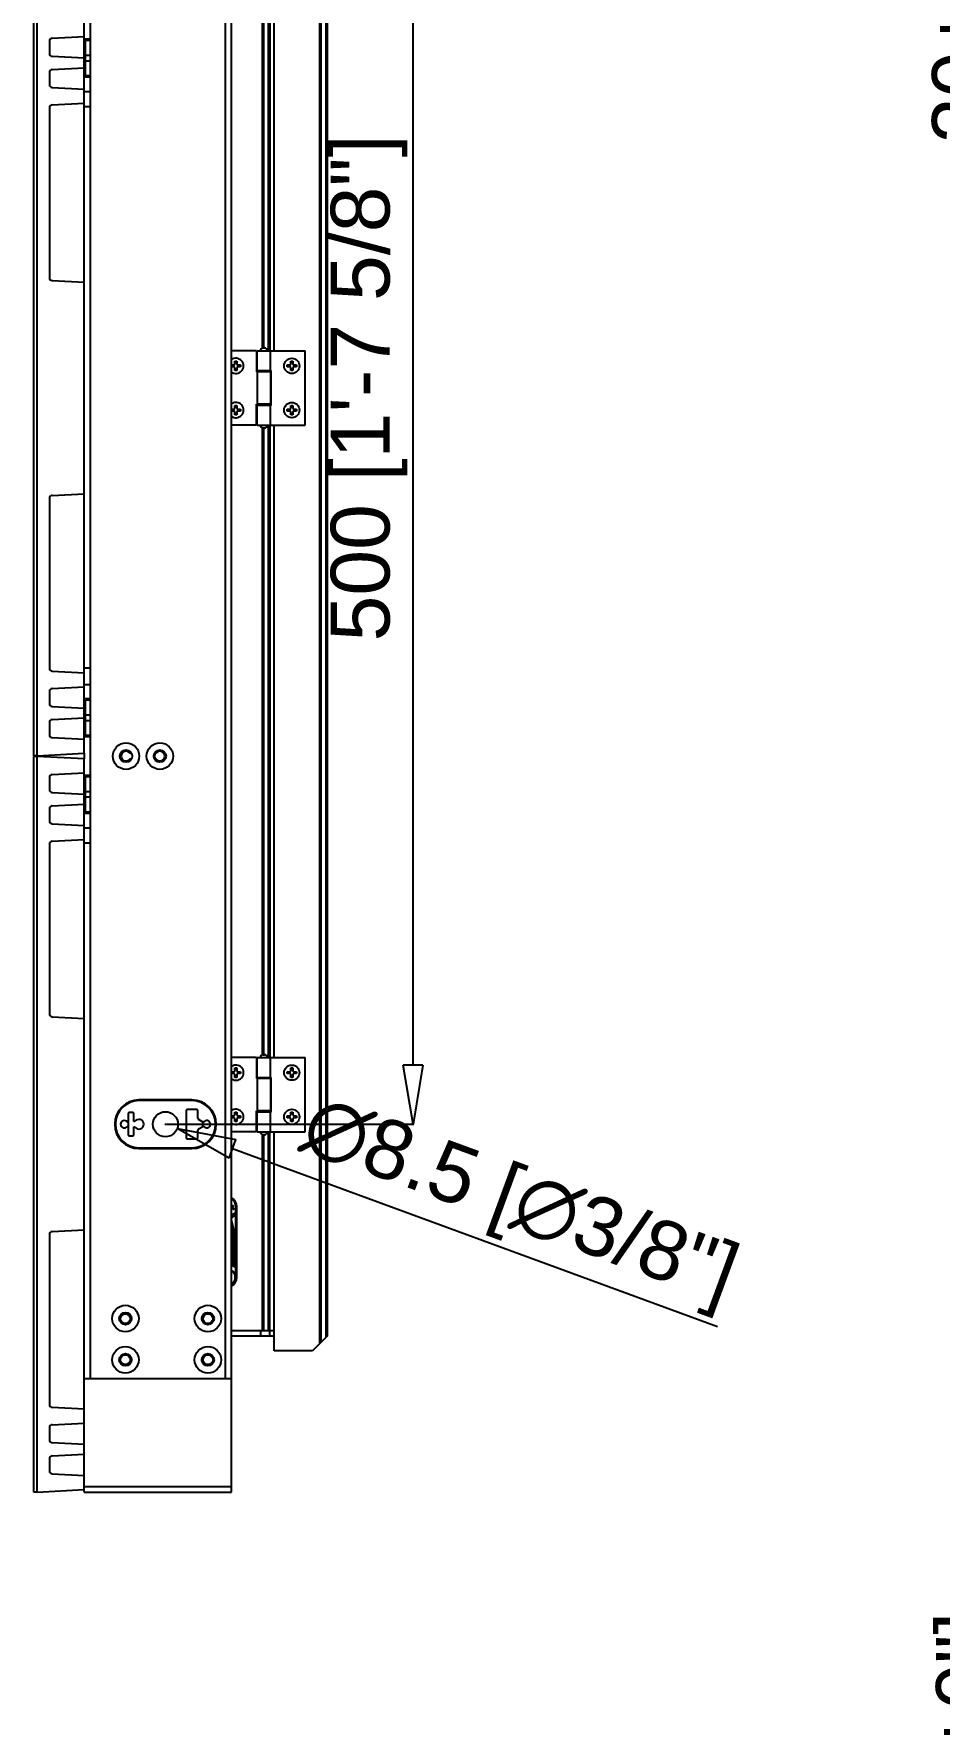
# Model space of a CAD drawing. Header units: millimetres. Extents: x -3132 to 28633, y 682 to 5849.
# Drawn here: x 2924 to 3232, y 1747 to 2322 of the extents above; entities that cross this region are included whole.
import ezdxf

# ---------------------------------------------------------------- set-up
doc = ezdxf.new("R2010")
doc.units = ezdxf.units.MM
doc.styles.get("Standard").update_dxf_attribs({"font": 'arial.ttf'})
doc.dimstyles.new('ISO_25-10', dxfattribs={"dimtxt": 20, "dimasz": 20, "dimexe": 0.3, "dimexo": 0.3, "dimgap": 2, "dimtad": 1, "dimrnd": 0.0001, "dimdsep": 46, "dimtxsty": 'Standard', "dimblk": 'CLOSEDBLANK', "dimcen": 0.1, "dimclrd": 256, "dimclre": 256, "dimclrt": 256, "dimadec": 0, "dimazin": 2, "dimtm": 1e-09, "dimtfac": 1, "dimtofl": 0, "dimtmove": 0, "dimatfit": 3, "dimldrblk": 'CLOSEDBLANK', "dimfxl": 1, "dimtolj": 1, "dimarcsym": 0})

# ---------------------------------------------------------------- blocks, each defined once
blk = doc.blocks.new('_ClosedBlank')
at = {"color": 0, "linetype": 'ByBlock', "lineweight": -2}
for p, q in [((-1, 0.167), (0, 0)), ((-1, 0.167), (-1, -0.167)), ((0, 0), (-1, -0.167))]:
    blk.add_line(p, q, dxfattribs=at)
blk = doc.blocks.new('*D200')
at = {"lineweight": -2, "transparency": 16777216}
for p, q in [((3257.12, 2596.26), (3257.12, 2616.26)), ((3279.85, 2576.26), (3256.82, 2576.26)), ((3309.85, 2546.26), (3256.82, 2546.26)), ((3257.12, 2526.26), (3257.12, 2283.86))]:
    blk.add_line(p, q, dxfattribs=at)
at = {"layer": 'Defpoints', "color": 0, "transparency": 16777216}
for p in [(3280.15, 2576.26), (3257.12, 2546.26), (3310.15, 2546.26)]:
    blk.add_point(p, dxfattribs=at)
at = {"lineweight": -2, "transparency": 16777216, "xscale": 20, "yscale": 20, "zscale": 20}
for p, rotation in [((3257.12, 2576.26), 270), ((3257.12, 2546.26), 90)]:
    blk.add_blockref('_ClosedBlank', p, dxfattribs=dict(at, rotation=rotation))
at = {"transparency": 16777216, "insert": (3242.18, 2395.06), "char_height": 20, "attachment_point": 5, "rotation": 90}
blk.add_mtext('\\A1;30±0.2 [1 1/8"±0"]', dxfattribs=at)
blk = doc.blocks.new('*D203')
at = {"lineweight": -2, "transparency": 16777216}
for p, q in [((3258.49, 1876.26), (3258.49, 1896.26)), ((3309.85, 1856.26), (3258.19, 1856.26)), ((3279.85, 1826.26), (3258.19, 1826.26)), ((3258.49, 1806.26), (3258.49, 1563.86))]:
    blk.add_line(p, q, dxfattribs=at)
at = {"layer": 'Defpoints', "color": 0, "transparency": 16777216}
for p in [(3310.15, 1856.26), (3258.49, 1826.26), (3280.15, 1826.26)]:
    blk.add_point(p, dxfattribs=at)
at = {"lineweight": -2, "transparency": 16777216, "xscale": 20, "yscale": 20, "zscale": 20}
for p, rotation in [((3258.49, 1856.26), 270), ((3258.49, 1826.26), 90)]:
    blk.add_blockref('_ClosedBlank', p, dxfattribs=dict(at, rotation=rotation))
at = {"transparency": 16777216, "insert": (3243.54, 1675.06), "char_height": 20, "attachment_point": 5, "rotation": 90}
blk.add_mtext('\\A1;30±0.2 [1 1/8"±0"]', dxfattribs=at)
blk = doc.blocks.new('*D206')
at = {"lineweight": -2, "transparency": 16777216}
for p, q in [((2969.16, 2451.26), (3053.24, 2451.26)), ((3052.94, 1971.26), (3052.94, 2431.26)), ((2969.16, 1951.26), (3053.24, 1951.26))]:
    blk.add_line(p, q, dxfattribs=at)
at = {"layer": 'Defpoints', "color": 0, "transparency": 16777216}
for p in [(2968.86, 2451.26), (3052.94, 2451.26), (2968.86, 1951.26)]:
    blk.add_point(p, dxfattribs=at)
at = {"lineweight": -2, "transparency": 16777216, "xscale": 20, "yscale": 20, "zscale": 20}
for p, rotation in [((3052.94, 2451.26), 90), ((3052.94, 1951.26), 270)]:
    blk.add_blockref('_ClosedBlank', p, dxfattribs=dict(at, rotation=rotation))
at = {"transparency": 16777216, "insert": (3037.99, 2201.26), "char_height": 20, "attachment_point": 5, "rotation": 90}
blk.add_mtext('\\A1;500 [1\'-7 5/8"]', dxfattribs=at)
blk = doc.blocks.new('*D213')
at = {"lineweight": -2, "transparency": 16777216}
for p, q in [((2968.76, 1951.26), (2968.96, 1951.26)), ((2968.86, 1951.16), (2968.86, 1951.36)), ((3156.28, 1882.43), (2991.62, 1942.9))]:
    blk.add_line(p, q, dxfattribs=at)
at = {"layer": 'Defpoints', "color": 0, "transparency": 16777216}
for p in [(2964.87, 1952.72), (2972.85, 1949.79)]:
    blk.add_point(p, dxfattribs=at)
at = {"lineweight": -2, "transparency": 16777216, "xscale": 20, "yscale": 20, "zscale": 20, "rotation": 159.835203819498}
blk.add_blockref('_ClosedBlank', (2972.85, 1949.79), dxfattribs=at)
at = {"transparency": 16777216, "insert": (3088.56, 1923.44), "char_height": 20, "attachment_point": 5, "rotation": 339.8352}
blk.add_mtext('\\A1;∅8.5 [∅3/8"]', dxfattribs=at)

msp = doc.modelspace()

# ---------------------------------------------------------------- linework, layer by layer
at = {"linetype": 'Continuous'}
for p, q in [((2991.259, 1826.259), (2991.259, 2576.259)), ((2943.259, 2537.759), (2943.259, 1864.759)), ((2989.259, 1864.759), (2989.259, 2537.759)), ((3021.259, 1876.759), (3021.259, 2528.759)), ((3021.759, 1877.259), (3021.759, 2528.259)), ((3023.333, 2526.685), (3023.333, 1878.832)), ((3023.759, 2526.259), (3023.759, 1879.259)), ((3001.759, 2214.859), (3001.759, 2427.659)), ((3002.259, 2214.859), (3002.259, 2427.659)), ((3003.759, 2428.659), (3003.759, 2213.859)), ((3004.259, 2428.659), (3004.259, 2213.859)), ((3005.759, 2213.859), (3005.759, 2428.659)), ((2924.159, 2076.359), (2924.159, 2326.159)), ((2925.259, 2076.359), (2925.259, 2326.159)), ((2941.259, 2077.197), (2941.259, 2325.32)), ((2929.459, 2318.99), (2929.459, 2314.888)), ((2930.407, 2319.988), (2941.259, 2320.557)), ((2943.259, 2319.715), (2941.259, 2319.715)), ((2941.359, 2318.959), (2941.659, 2319.259)), ((2941.359, 2314.259), (2941.359, 2318.959)), ((2941.659, 2314.259), (2941.659, 2319.259)), ((2943.259, 2319.259), (2941.659, 2319.259)), ((2930.407, 2313.889), (2941.259, 2313.32)), ((2941.359, 2314.259), (2943.259, 2314.259)), ((2941.359, 2307.559), (2941.359, 2312.259)), ((2943.259, 2312.259), (2941.359, 2312.259)), ((2941.409, 2312.259), (2941.409, 2314.259)), ((2941.659, 2307.259), (2941.659, 2312.259)), ((2941.709, 2312.259), (2941.709, 2314.259)), ((2929.459, 2308.388), (2929.459, 2304.286)), ((2930.407, 2309.387), (2941.259, 2309.956)), ((2943.259, 2306.802), (2941.259, 2306.802)), ((2941.359, 2307.559), (2941.659, 2307.259)), ((2943.259, 2307.259), (2941.659, 2307.259)), ((2930.407, 2303.287), (2941.259, 2302.719)), ((2943.259, 2301.801), (2941.259, 2301.801)), ((2929.459, 2296.388), (2929.459, 2238.719)), ((2930.407, 2297.387), (2941.259, 2297.956)), ((2943.259, 2296.717), (2941.259, 2296.717)), ((2930.407, 2237.72), (2941.259, 2237.152)), ((2999.759, 2213.859), (2991.259, 2213.859)), ((2999.759, 2213.859), (2999.759, 2206.759)), ((3000.009, 2207.159), (3000.009, 2213.859)), ((3000.009, 2213.859), (3016.259, 2213.859)), ((3002.059, 2214.859), (3002.459, 2214.859)), ((3004.509, 2207.159), (3004.509, 2213.859)), ((3016.259, 2188.659), (3016.259, 2213.859)), ((2991.259, 2209.079), (2992.139, 2209.079)), ((2992.139, 2208.439), (2991.259, 2208.439)), ((2991.636, 2208.439), (2991.636, 2209.079)), ((2992.439, 2209.379), (2992.439, 2210.359)), ((2992.439, 2210.359), (2993.079, 2210.359)), ((2992.439, 2209.883), (2993.079, 2209.883)), ((2992.439, 2207.159), (2992.439, 2208.139)), ((2993.079, 2207.635), (2992.439, 2207.635)), ((2993.079, 2207.159), (2992.439, 2207.159)), ((2993.079, 2210.359), (2993.079, 2209.379)), ((2993.079, 2208.139), (2993.079, 2207.159)), ((2993.379, 2209.079), (2994.359, 2209.079)), ((2994.359, 2208.439), (2993.379, 2208.439)), ((2993.883, 2209.079), (2993.883, 2208.439)), ((2994.359, 2209.079), (2994.359, 2208.439)), ((3004.509, 2206.759), (2999.759, 2206.759)), ((3000.009, 2207.159), (3004.759, 2207.159)), ((3000.009, 2206.759), (3000.009, 2195.759)), ((3001.059, 2207.159), (3001.059, 2206.759)), ((3003.459, 2207.159), (3003.459, 2206.759)), ((3003.759, 2207.159), (3003.759, 2206.759)), ((3004.259, 2207.159), (3004.259, 2206.759)), ((3004.509, 2206.759), (3004.509, 2195.759)), ((3004.759, 2195.359), (3004.759, 2207.159)), ((3010.159, 2209.079), (3011.139, 2209.079)), ((3010.159, 2208.439), (3010.159, 2209.079)), ((3011.139, 2208.439), (3010.159, 2208.439)), ((3010.636, 2208.439), (3010.636, 2209.079)), ((3011.439, 2210.359), (3012.079, 2210.359)), ((3011.439, 2209.379), (3011.439, 2210.359)), ((3011.439, 2209.883), (3012.079, 2209.883)), ((3011.439, 2207.159), (3011.439, 2208.139)), ((3012.079, 2207.635), (3011.439, 2207.635)), ((3012.079, 2207.159), (3011.439, 2207.159)), ((3012.079, 2210.359), (3012.079, 2209.379)), ((3012.079, 2208.139), (3012.079, 2207.159)), ((3012.379, 2209.079), (3013.359, 2209.079)), ((3013.359, 2208.439), (3012.379, 2208.439)), ((3012.883, 2209.079), (3012.883, 2208.439)), ((3013.359, 2209.079), (3013.359, 2208.439)), ((2992.439, 2195.359), (2993.079, 2195.359)), ((2992.439, 2194.379), (2992.439, 2195.359)), ((2993.079, 2195.359), (2993.079, 2194.379)), ((3004.509, 2195.759), (2999.759, 2195.759)), ((2999.759, 2188.659), (2999.759, 2195.759)), ((3004.759, 2195.359), (3000.009, 2195.359)), ((3000.009, 2188.659), (3000.009, 2195.359)), ((3001.059, 2195.759), (3001.059, 2195.359)), ((3003.459, 2195.759), (3003.459, 2195.359)), ((3003.759, 2195.759), (3003.759, 2195.359)), ((3004.259, 2195.759), (3004.259, 2195.359)), ((3004.509, 2188.659), (3004.509, 2195.359)), ((3011.439, 2195.359), (3012.079, 2195.359)), ((3011.439, 2194.379), (3011.439, 2195.359)), ((3012.079, 2195.359), (3012.079, 2194.379)), ((2991.259, 2194.079), (2992.139, 2194.079)), ((2992.139, 2193.439), (2991.259, 2193.439)), ((2991.636, 2193.439), (2991.636, 2194.079)), ((2992.439, 2194.883), (2993.079, 2194.883)), ((2992.439, 2192.159), (2992.439, 2193.139)), ((2993.079, 2192.635), (2992.439, 2192.635)), ((2993.079, 2192.159), (2992.439, 2192.159)), ((2993.079, 2193.139), (2993.079, 2192.159)), ((2993.379, 2194.079), (2994.359, 2194.079)), ((2994.359, 2193.439), (2993.379, 2193.439)), ((2993.883, 2194.079), (2993.883, 2193.439)), ((2994.359, 2194.079), (2994.359, 2193.439)), ((3010.159, 2194.079), (3011.139, 2194.079)), ((3010.159, 2193.439), (3010.159, 2194.079)), ((3011.139, 2193.439), (3010.159, 2193.439)), ((3010.636, 2193.439), (3010.636, 2194.079)), ((3011.439, 2194.883), (3012.079, 2194.883)), ((3011.439, 2192.159), (3011.439, 2193.139)), ((3012.079, 2192.635), (3011.439, 2192.635)), ((3012.079, 2192.159), (3011.439, 2192.159)), ((3012.079, 2193.139), (3012.079, 2192.159)), ((3012.379, 2194.079), (3013.359, 2194.079)), ((3013.359, 2193.439), (3012.379, 2193.439)), ((3012.883, 2194.079), (3012.883, 2193.439)), ((3013.359, 2194.079), (3013.359, 2193.439)), ((2999.759, 2188.659), (2991.259, 2188.659)), ((3000.009, 2188.659), (3016.259, 2188.659)), ((3001.759, 1974.859), (3001.759, 2187.659)), ((3002.459, 2187.659), (3002.059, 2187.659)), ((3002.259, 1974.859), (3002.259, 2187.659)), ((3003.759, 2188.659), (3003.759, 1973.859)), ((3004.259, 2188.659), (3004.259, 1973.859)), ((3005.759, 1973.859), (3005.759, 2188.659)), ((2929.459, 2163.801), (2929.459, 2106.13)), ((2930.407, 2164.8), (2941.259, 2165.369)), ((2930.407, 2105.131), (2941.259, 2104.562)), ((2943.259, 2106.06), (2941.259, 2106.06)), ((2929.459, 2098.232), (2929.459, 2094.13)), ((2930.407, 2099.23), (2941.259, 2099.799)), ((2943.259, 2100.458), (2941.259, 2100.458)), ((2930.407, 2093.131), (2941.259, 2092.562)), ((2943.259, 2095.715), (2941.259, 2095.715)), ((2941.359, 2094.959), (2941.659, 2095.259)), ((2941.359, 2090.259), (2941.359, 2094.959)), ((2943.259, 2095.259), (2941.659, 2095.259)), ((2941.659, 2090.259), (2941.659, 2095.259)), ((2929.459, 2087.63), (2929.459, 2083.528)), ((2930.407, 2088.629), (2941.259, 2089.197)), ((2941.359, 2090.259), (2943.259, 2090.259)), ((2943.259, 2088.259), (2941.359, 2088.259)), ((2941.359, 2083.559), (2941.359, 2088.259)), ((2941.409, 2088.259), (2941.409, 2090.259)), ((2941.659, 2083.259), (2941.659, 2088.259)), ((2941.709, 2088.259), (2941.709, 2090.259)), ((2930.407, 2082.529), (2941.259, 2081.961)), ((2943.259, 2082.802), (2941.259, 2082.802)), ((2941.359, 2083.559), (2941.659, 2083.259)), ((2943.259, 2083.259), (2941.659, 2083.259)), ((2925.259, 2076.359), (2924.159, 2076.359)), ((2925.259, 2076.159), (2924.159, 2076.159)), ((2924.159, 1826.359), (2924.159, 2076.159)), ((2925.259, 2076.359), (2941.259, 2077.197)), ((2941.259, 2075.32), (2925.259, 2076.159)), ((2925.259, 1826.359), (2925.259, 2076.159)), ((2941.259, 2077.197), (2941.259, 2075.32)), ((2941.259, 1826.259), (2941.259, 2075.32)), ((2956.888, 2077.084), (2957.237, 2077.285)), ((2957.237, 2075.232), (2956.888, 2075.434)), ((2965.181, 2077.285), (2965.53, 2077.084)), ((2965.53, 2075.434), (2965.181, 2075.232)), ((2929.459, 2068.99), (2929.459, 2064.888)), ((2930.407, 2069.988), (2941.259, 2070.557)), ((2943.259, 2069.715), (2941.259, 2069.715)), ((2941.359, 2068.959), (2941.659, 2069.259)), ((2941.359, 2064.259), (2941.359, 2068.959)), ((2943.259, 2069.259), (2941.659, 2069.259)), ((2941.659, 2064.259), (2941.659, 2069.259)), ((2930.407, 2063.889), (2941.259, 2063.32)), ((2941.359, 2064.259), (2943.259, 2064.259)), ((2941.409, 2062.259), (2941.409, 2064.259)), ((2941.709, 2062.259), (2941.709, 2064.259)), ((2929.459, 2058.388), (2929.459, 2054.286)), ((2930.407, 2059.387), (2941.259, 2059.956)), ((2943.259, 2062.259), (2941.359, 2062.259)), ((2941.359, 2057.559), (2941.359, 2062.259)), ((2941.359, 2057.559), (2941.659, 2057.259)), ((2941.659, 2057.259), (2941.659, 2062.259)), ((2943.259, 2057.259), (2941.659, 2057.259)), ((2930.407, 2053.287), (2941.259, 2052.719)), ((2943.259, 2056.802), (2941.259, 2056.802)), ((2943.259, 2051.801), (2941.259, 2051.801)), ((2929.459, 2046.388), (2929.459, 1988.719)), ((2930.407, 2047.387), (2941.259, 2047.956)), ((2943.259, 2046.717), (2941.259, 2046.717)), ((2930.407, 1987.72), (2941.259, 1987.152)), ((2999.759, 1973.859), (2991.259, 1973.859)), ((2999.759, 1973.859), (2999.759, 1966.759)), ((3000.009, 1973.859), (3016.259, 1973.859)), ((3000.009, 1967.159), (3000.009, 1973.859)), ((3002.059, 1974.859), (3002.459, 1974.859)), ((3004.509, 1967.159), (3004.509, 1973.859)), ((3016.259, 1948.659), (3016.259, 1973.859)), ((2991.259, 1969.079), (2992.139, 1969.079)), ((2992.139, 1968.439), (2991.259, 1968.439)), ((2991.636, 1968.439), (2991.636, 1969.079)), ((2992.439, 1970.359), (2993.079, 1970.359)), ((2992.439, 1969.379), (2992.439, 1970.359)), ((2992.439, 1969.883), (2993.079, 1969.883)), ((2992.439, 1967.159), (2992.439, 1968.139)), ((2993.079, 1967.635), (2992.439, 1967.635)), ((2993.079, 1967.159), (2992.439, 1967.159)), ((2993.079, 1970.359), (2993.079, 1969.379)), ((2993.079, 1968.139), (2993.079, 1967.159)), ((2993.379, 1969.079), (2994.359, 1969.079)), ((2994.359, 1968.439), (2993.379, 1968.439)), ((2993.883, 1969.079), (2993.883, 1968.439)), ((2994.359, 1969.079), (2994.359, 1968.439)), ((3004.509, 1966.759), (2999.759, 1966.759)), ((3000.009, 1967.159), (3004.759, 1967.159)), ((3000.009, 1966.759), (3000.009, 1955.759)), ((3001.059, 1967.159), (3001.059, 1966.759)), ((3003.459, 1967.159), (3003.459, 1966.759)), ((3003.759, 1967.159), (3003.759, 1966.759)), ((3004.259, 1967.159), (3004.259, 1966.759)), ((3004.509, 1966.759), (3004.509, 1955.759)), ((3004.759, 1955.359), (3004.759, 1967.159)), ((3010.159, 1969.079), (3011.139, 1969.079)), ((3010.159, 1968.439), (3010.159, 1969.079)), ((3011.139, 1968.439), (3010.159, 1968.439)), ((3010.636, 1968.439), (3010.636, 1969.079)), ((3011.439, 1970.359), (3012.079, 1970.359)), ((3011.439, 1969.379), (3011.439, 1970.359)), ((3011.439, 1969.883), (3012.079, 1969.883)), ((3011.439, 1967.159), (3011.439, 1968.139)), ((3012.079, 1967.635), (3011.439, 1967.635)), ((3012.079, 1967.159), (3011.439, 1967.159)), ((3012.079, 1970.359), (3012.079, 1969.379)), ((3012.079, 1968.139), (3012.079, 1967.159)), ((3012.379, 1969.079), (3013.359, 1969.079)), ((3013.359, 1968.439), (3012.379, 1968.439)), ((3012.883, 1969.079), (3012.883, 1968.439)), ((3013.359, 1969.079), (3013.359, 1968.439)), ((2956.159, 1954.759), (2956.159, 1952.009)), ((2957.659, 1955.259), (2956.659, 1955.259)), ((2958.159, 1952.129), (2958.159, 1954.759)), ((2977.859, 1959.509), (2959.859, 1959.509)), ((2977.859, 1959.259), (2959.859, 1959.259)), ((2975.859, 1955.759), (2975.859, 1946.759)), ((2979.359, 1956.259), (2976.359, 1956.259)), ((2979.859, 1953.28), (2979.859, 1955.759)), ((2991.259, 1954.079), (2992.139, 1954.079)), ((2991.636, 1953.439), (2991.636, 1954.079)), ((2992.439, 1955.359), (2993.079, 1955.359)), ((2992.439, 1954.379), (2992.439, 1955.359)), ((2992.439, 1954.883), (2993.079, 1954.883)), ((2993.079, 1955.359), (2993.079, 1954.379)), ((2993.379, 1954.079), (2994.359, 1954.079)), ((2993.883, 1954.079), (2993.883, 1953.439)), ((2994.359, 1954.079), (2994.359, 1953.439)), ((3004.509, 1955.759), (2999.759, 1955.759)), ((2999.759, 1948.659), (2999.759, 1955.759)), ((3004.759, 1955.359), (3000.009, 1955.359)), ((3000.009, 1948.659), (3000.009, 1955.359)), ((3001.059, 1955.759), (3001.059, 1955.359)), ((3003.459, 1955.759), (3003.459, 1955.359)), ((3003.759, 1955.759), (3003.759, 1955.359)), ((3004.259, 1955.759), (3004.259, 1955.359)), ((3004.509, 1948.659), (3004.509, 1955.359)), ((3010.159, 1954.079), (3011.139, 1954.079)), ((3010.159, 1953.439), (3010.159, 1954.079)), ((3010.636, 1953.439), (3010.636, 1954.079)), ((3011.439, 1955.359), (3012.079, 1955.359)), ((3011.439, 1954.379), (3011.439, 1955.359)), ((3011.439, 1954.883), (3012.079, 1954.883)), ((3012.079, 1955.359), (3012.079, 1954.379)), ((3012.379, 1954.079), (3013.359, 1954.079)), ((3012.883, 1954.079), (3012.883, 1953.439)), ((3013.359, 1954.079), (3013.359, 1953.439)), ((2956.159, 1952.009), (2955.859, 1952.009)), ((2955.859, 1950.509), (2956.159, 1950.509)), ((2956.159, 1950.509), (2956.159, 1947.759)), ((2958.457, 1952.129), (2958.159, 1952.129)), ((2958.159, 1950.389), (2958.457, 1950.389)), ((2958.159, 1947.759), (2958.159, 1950.389)), ((2979.859, 1946.759), (2979.859, 1949.238)), ((2981.777, 1951.884), (2980.109, 1952.847)), ((2980.109, 1949.671), (2981.777, 1950.634)), ((2992.139, 1953.439), (2991.259, 1953.439)), ((2999.759, 1948.659), (2991.259, 1948.659)), ((2992.439, 1952.159), (2992.439, 1953.139)), ((2993.079, 1952.635), (2992.439, 1952.635)), ((2993.079, 1952.159), (2992.439, 1952.159)), ((2993.079, 1953.139), (2993.079, 1952.159)), ((2994.359, 1953.439), (2993.379, 1953.439)), ((3000.009, 1948.659), (3016.259, 1948.659)), ((3003.759, 1948.659), (3003.759, 1881.259)), ((3004.259, 1879.259), (3004.259, 1948.659)), ((3005.759, 1874.259), (3005.759, 1948.659)), ((3011.139, 1953.439), (3010.159, 1953.439)), ((3011.439, 1952.159), (3011.439, 1953.139)), ((3012.079, 1952.635), (3011.439, 1952.635)), ((3012.079, 1952.159), (3011.439, 1952.159)), ((3012.079, 1953.139), (3012.079, 1952.159)), ((3013.359, 1953.439), (3012.379, 1953.439)), ((2956.659, 1947.259), (2957.659, 1947.259)), ((2959.859, 1943.259), (2977.859, 1943.259)), ((2959.859, 1943.009), (2977.859, 1943.009)), ((2976.359, 1946.259), (2979.359, 1946.259)), ((3001.759, 1881.259), (3001.759, 1947.659)), ((3002.459, 1947.659), (3002.059, 1947.659)), ((3002.259, 1881.259), (3002.259, 1947.659)), ((2992.784, 1921.182), (2991.307, 1920.329)), ((2991.307, 1920.329), (2991.629, 1919.772)), ((2991.833, 1923.603), (2991.313, 1923.079)), ((2991.313, 1922.824), (2991.468, 1922.971)), ((2992.878, 1921.019), (2991.401, 1920.167)), ((2991.468, 1922.971), (2991.899, 1922.309)), ((2991.535, 1919.934), (2992.891, 1920.717)), ((2991.623, 1923.124), (2991.956, 1923.446)), ((2992.168, 1922.309), (2991.623, 1923.124)), ((2991.629, 1919.772), (2992.802, 1920.448)), ((2991.833, 1923.603), (2991.906, 1923.603)), ((2992.168, 1922.309), (2991.899, 1922.309)), ((2991.956, 1923.446), (2991.906, 1923.603)), ((2993.059, 1923.259), (2992.784, 1923.259)), ((2992.784, 1921.182), (2992.784, 1923.259)), ((2992.784, 1921.182), (2992.984, 1921.182)), ((2992.878, 1921.019), (2992.784, 1921.182)), ((2993.002, 1920.448), (2992.802, 1920.448)), ((2992.802, 1903.215), (2992.802, 1920.448)), ((2992.878, 1921.019), (2992.891, 1920.717)), ((2992.984, 1923.259), (2992.984, 1921.182)), ((2992.997, 1920.88), (2992.984, 1921.182)), ((2993.001, 1920.599), (2993.002, 1903.215)), ((2993.059, 1899.259), (2993.059, 1923.259)), ((2929.459, 1913.801), (2929.459, 1856.13)), ((2930.407, 1914.8), (2941.259, 1915.369)), ((2991.578, 1904.435), (2992.212, 1904.323)), ((2992.451, 1903.565), (2991.996, 1903.11)), ((2991.996, 1903.11), (2992.784, 1902.321)), ((2992.129, 1903.243), (2992.917, 1902.454)), ((2992.93, 1902.821), (2992.318, 1903.432)), ((2992.802, 1903.215), (2992.451, 1903.565)), ((2992.784, 1902.321), (2992.917, 1902.454)), ((2992.984, 1902.321), (2992.784, 1902.321)), ((2992.784, 1899.259), (2992.784, 1902.321)), ((2992.802, 1903.215), (2993.002, 1903.215)), ((2992.802, 1903.215), (2992.868, 1903.013)), ((2992.868, 1903.013), (2992.9, 1902.915)), ((2992.93, 1902.821), (2992.917, 1902.454)), ((2992.984, 1902.321), (2992.997, 1902.688)), ((2992.984, 1902.321), (2992.984, 1899.259)), ((2993.002, 1903.215), (2993.001, 1902.994)), ((2992.784, 1899.259), (2993.059, 1899.259)), ((2991.259, 1881.259), (3005.759, 1881.259)), ((3005.759, 1879.259), (2991.259, 1879.259)), ((3001.259, 1879.259), (3001.259, 1881.259)), ((3023.759, 1879.259), (3018.759, 1874.259)), ((3018.759, 1874.259), (3005.759, 1874.259)), ((2991.259, 1864.759), (2941.259, 1864.759)), ((2930.407, 1855.131), (2941.259, 1854.562)), ((2929.459, 1848.232), (2929.459, 1844.13)), ((2930.407, 1849.23), (2941.259, 1849.799)), ((2930.407, 1843.131), (2941.259, 1842.562)), ((2930.407, 1838.629), (2941.259, 1839.197)), ((2929.459, 1837.63), (2929.459, 1833.528)), ((2930.407, 1832.529), (2941.259, 1831.961)), ((2941.259, 1828.259), (2991.259, 1828.259)), ((2925.259, 1826.359), (2924.159, 1826.359)), ((2925.259, 1826.359), (2941.259, 1827.197)), ((2941.259, 1826.259), (2991.259, 1826.259))]:
    msp.add_line(p, q, dxfattribs=at)
for points in [[(2992.891, 1920.717), (2992.878, 1920.676), (2992.858, 1920.615), (2992.833, 1920.538), (2992.802, 1920.448)], [(2992.984, 1921.182), (2992.971, 1921.117), (2992.934, 1921.06), (2992.878, 1921.019)], [(2992.891, 1920.717), (2992.947, 1920.758), (2992.984, 1920.814), (2992.997, 1920.88)], [(2992.997, 1920.88), (2992.999, 1920.82), (2993, 1920.726), (2993.001, 1920.599)], [(2992.9, 1902.915), (2992.922, 1902.845), (2992.93, 1902.821)], [(2992.917, 1902.454), (2992.953, 1902.416), (2992.976, 1902.37), (2992.984, 1902.321)], [(2992.997, 1902.688), (2992.989, 1902.737), (2992.966, 1902.782), (2992.93, 1902.821)], [(2993.001, 1902.994), (2993, 1902.825), (2992.999, 1902.765), (2992.998, 1902.719), (2992.997, 1902.688)]]:
    msp.add_lwpolyline(points, dxfattribs=at)
for centre, radius in [((3011.759, 2208.759), 2.6), ((3011.759, 2193.759), 2.6), ((2955.459, 2076.259), 4.5), ((2966.959, 2076.259), 4.5), ((2955.459, 2076.259), 2.1), ((2966.959, 2076.259), 2.1), ((3011.759, 1968.759), 2.6), ((2968.859, 1951.259), 4.25), ((3011.759, 1953.759), 2.6), ((2955.259, 1885.259), 4.5), ((2955.259, 1885.259), 2.1), ((2955.259, 1885.259), 1.65), ((2983.259, 1885.259), 4.5), ((2983.259, 1885.259), 2.1), ((2983.259, 1885.259), 1.65), ((2955.259, 1871.259), 4.5), ((2955.259, 1871.259), 2.1), ((2983.259, 1871.259), 4.5), ((2983.259, 1871.259), 2.1), ((2955.259, 1871.259), 1.65), ((2983.259, 1871.259), 1.65)]:
    msp.add_circle(centre, radius, dxfattribs=at)
for centre, radius, start, end in [((2930.459, 2318.99), 1, 93, 180), ((2930.459, 2314.888), 1, 180, 267), ((2930.459, 2308.388), 1, 93, 180), ((2930.459, 2304.286), 1, 180, 267), ((2930.459, 2296.388), 1, 93, 180), ((2930.459, 2238.719), 1, 180, 267), ((3002.059, 2213.859), 1, 90, 180), ((3002.459, 2213.859), 1, 0, 90), ((2992.759, 2208.759), 2.6, 234.734341, 125.266651), ((2992.139, 2209.379), 0.3, 270, 0), ((2992.139, 2208.139), 0.3, 0, 90), ((2993.379, 2209.379), 0.3, 180, 270), ((2993.379, 2208.139), 0.3, 90, 180), ((3011.139, 2209.379), 0.3, 270, 0), ((3011.139, 2208.139), 0.3, 0, 90), ((3012.379, 2209.379), 0.3, 180, 270), ((3012.379, 2208.139), 0.3, 90, 180), ((2992.759, 2193.759), 2.6, 234.734341, 125.266651), ((2992.139, 2194.379), 0.3, 270, 0), ((2992.139, 2193.139), 0.3, 0, 90), ((2993.379, 2194.379), 0.3, 180, 270), ((2993.379, 2193.139), 0.3, 90, 180), ((3011.139, 2194.379), 0.3, 270, 0), ((3011.139, 2193.139), 0.3, 0, 90), ((3012.379, 2194.379), 0.3, 180, 270), ((3012.379, 2193.139), 0.3, 90, 180), ((3002.059, 2188.659), 1, 180, 270), ((3002.459, 2188.659), 1, 270, 0), ((2930.459, 2163.801), 1, 93, 180), ((2930.459, 2106.13), 1, 180, 267), ((2930.459, 2098.232), 1, 93, 180), ((2930.459, 2094.13), 1, 180, 267), ((2930.459, 2087.63), 1, 93, 180), ((2930.459, 2083.528), 1, 180, 267), ((2955.459, 2076.259), 1.65, 30, 330), ((2967.259, 2076.259), 2.1, 154.201563, 205.522294), ((2966.959, 2076.259), 1.65, 210, 150), ((2930.459, 2068.99), 1, 93, 180), ((2930.459, 2064.888), 1, 180, 267), ((2930.459, 2058.388), 1, 93, 180), ((2930.459, 2054.286), 1, 180, 267), ((2930.459, 2046.388), 1, 93, 180), ((2930.459, 1988.719), 1, 180, 267), ((2992.759, 1968.759), 2.6, 234.734341, 125.266651), ((3002.059, 1973.859), 1, 90, 180), ((3002.459, 1973.859), 1, 0, 90), ((2992.139, 1969.379), 0.3, 270, 0), ((2992.139, 1968.139), 0.3, 0, 90), ((2993.379, 1969.379), 0.3, 180, 270), ((2993.379, 1968.139), 0.3, 90, 180), ((3011.139, 1969.379), 0.3, 270, 0), ((3011.139, 1968.139), 0.3, 0, 90), ((3012.379, 1969.379), 0.3, 180, 270), ((3012.379, 1968.139), 0.3, 90, 180), ((2959.859, 1951.259), 8.25, 90, 270), ((2959.859, 1951.259), 8, 90, 270), ((2956.659, 1954.759), 0.5, 90, 180), ((2957.659, 1954.759), 0.5, 0, 90), ((2976.359, 1955.759), 0.5, 90, 180), ((2977.859, 1951.259), 8.25, 270, 90), ((2977.859, 1951.259), 8, 270, 90), ((2979.359, 1955.759), 0.5, 0, 90), ((2992.759, 1953.759), 2.6, 234.734341, 125.266651), ((2992.139, 1954.379), 0.3, 270, 0), ((2993.379, 1954.379), 0.3, 180, 270), ((3011.139, 1954.379), 0.3, 270, 0), ((3012.379, 1954.379), 0.3, 180, 270), ((2954.859, 1951.259), 1.25, 36.869898, 323.130102), ((2954.859, 1951.259), 1.5, 329.918711, 30.081289), ((2959.859, 1951.259), 1.65, 211.821369, 148.178631), ((2980.359, 1953.28), 0.5, 180, 240), ((2980.359, 1949.238), 0.5, 120, 180), ((2982.859, 1951.259), 1.5, 150.63082, 210), ((2982.859, 1951.259), 1.25, 210, 150), ((2992.139, 1953.139), 0.3, 0, 90), ((2993.379, 1953.139), 0.3, 90, 180), ((3002.059, 1948.659), 1, 180, 270), ((3002.459, 1948.659), 1, 270, 0), ((3011.139, 1953.139), 0.3, 0, 90), ((3012.379, 1953.139), 0.3, 90, 180), ((2956.659, 1947.759), 0.5, 180, 270), ((2957.659, 1947.759), 0.5, 270, 0), ((2976.359, 1946.759), 0.5, 180, 270), ((2979.359, 1946.759), 0.5, 270, 0), ((2989.559, 1923.259), 3.5, 0, 60.923303), ((2989.559, 1923.259), 3.425, 0, 60.214287), ((2989.559, 1923.259), 3.225, 0, 58.054176), ((2992.059, 1919.027), 1.316, 120, 127.812558), ((2992.059, 1919.027), 0.86, 120, 159.840197), ((2930.459, 1913.801), 1, 93, 180), ((2962.534, 1909.579), 30.14, 349.957973, 17.597435), ((2980.059, 1911.259), 11.75, 342.481054, 17.450573), ((2980.059, 1911.259), 11.73, 342.998152, 17.158653), ((2962.534, 1909.579), 29.952, 349.957973, 16.260156), ((2980.059, 1911.259), 11.53, 346.978261, 13.008095), ((2962.534, 1909.579), 29.684, 349.957973, 14.314317), ((2962.534, 1909.579), 29.496, 349.957973, 12.754108), ((2993.059, 1904.173), 1.504, 169.957973, 225), ((2993.059, 1904.173), 1.316, 169.957973, 225), ((2993.059, 1904.173), 1.048, 169.957973, 225), ((2993.059, 1904.173), 0.86, 169.957973, 225), ((2989.559, 1899.259), 3.5, 299.076761, 0), ((2989.559, 1899.259), 3.425, 299.785713, 0), ((2989.559, 1899.259), 3, 304.611663, 55.37578), ((2989.559, 1899.259), 3.225, 301.945866, 360), ((2930.459, 1856.13), 1, 180, 267), ((2930.459, 1848.232), 1, 93, 180), ((2930.459, 1844.13), 1, 180, 267), ((2930.459, 1837.63), 1, 93, 180), ((2930.459, 1833.528), 1, 180, 267)]:
    msp.add_arc(centre, radius, start, end, dxfattribs=at)

# ---------------------------------------------------------------- dimensions: what is measured, and where the dimension line sits
for base, p1, p2, picture, middle in [((3257.124, 2546.259), (3280.154, 2576.259), (3310.154, 2546.259), '*D200', (3242.177, 2395.057)), ((3258.491, 1826.259), (3310.154, 1856.259), (3280.154, 1826.259), '*D203', (3243.545, 1675.057))]:
    dim = msp.add_linear_dim(base=base, p1=p1, p2=p2, angle=90, dimstyle='ISO_25-10', override={"dimtol": 1, "dimtp": 0.2, "dimtm": 0.2})
    dim.commit()
    dim.dimension.update_dxf_attribs({"geometry": picture, "text_midpoint": middle})
dim = msp.add_linear_dim(base=(3052.939, 2451.259), p1=(2968.859, 1951.259), p2=(2968.859, 2451.259), angle=90, dimstyle='ISO_25-10')
dim.commit()
dim.dimension.update_dxf_attribs({"geometry": '*D206', "text_midpoint": (3037.992, 2201.259)})
dim = msp.add_diameter_dim_2p(p1=(2964.87, 1952.724), p2=(2972.849, 1949.794), dimstyle='ISO_25-10')
dim.commit()
dim.dimension.update_dxf_attribs({"geometry": '*D213', "text_midpoint": (3088.557, 1923.436)})

doc.saveas('drawing.dxf')
